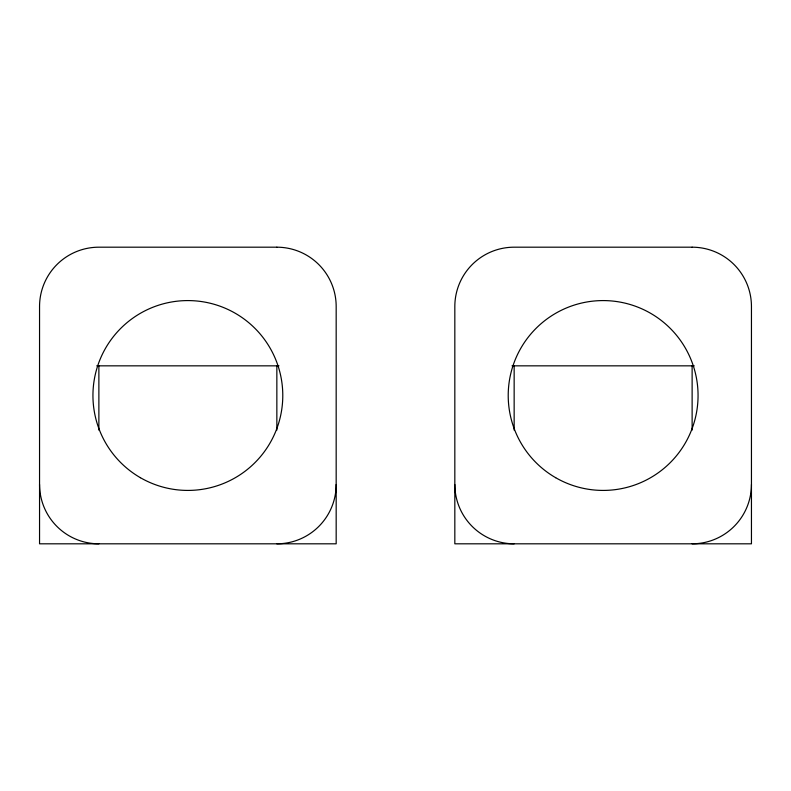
<?xml version="1.0" encoding="UTF-8"?>
<svg xmlns="http://www.w3.org/2000/svg" width="791" height="791" viewBox="0 0 791 791"><rect width="100%" height="100%" fill="white"/><g stroke="black" fill="none" stroke-linecap="round" stroke-linejoin="round"><path stroke-width="1.19" d="M96.739 365.838L278.986 365.838M512.014 365.838L694.261 365.838M692.125 365.838L692.125 430.106M514.15 365.838L514.15 430.106M276.85 365.838L276.85 430.106M98.875 365.838L98.875 430.106M98.875 543.812A59.325 59.325 0 0 1 39.55 484.488M336.175 484.488A59.325 59.325 0 0 1 276.85 543.812M514.15 543.812A59.325 59.325 0 0 1 454.825 484.488M751.45 484.488A59.325 59.325 0 0 1 692.125 543.812M276.85 247.188L98.875 247.188A59.325 59.325 0 0 0 39.55 306.512L39.55 543.812L336.175 543.812L336.175 306.512A59.325 59.325 0 0 0 276.85 247.188M692.125 247.188L514.15 247.188A59.325 59.325 0 0 0 454.825 306.512L454.825 543.812L751.45 543.812L751.45 306.512A59.325 59.325 0 0 0 692.125 247.188M140.403 477.705A94.92 94.92 0 0 0 282.783 395.5A94.92 94.92 0 0 0 140.403 313.295A94.92 94.92 0 0 0 140.403 477.705M555.678 477.705A94.92 94.92 0 0 0 698.058 395.5A94.92 94.92 0 0 0 555.678 313.295A94.92 94.92 0 0 0 555.678 477.705"/></g></svg>
